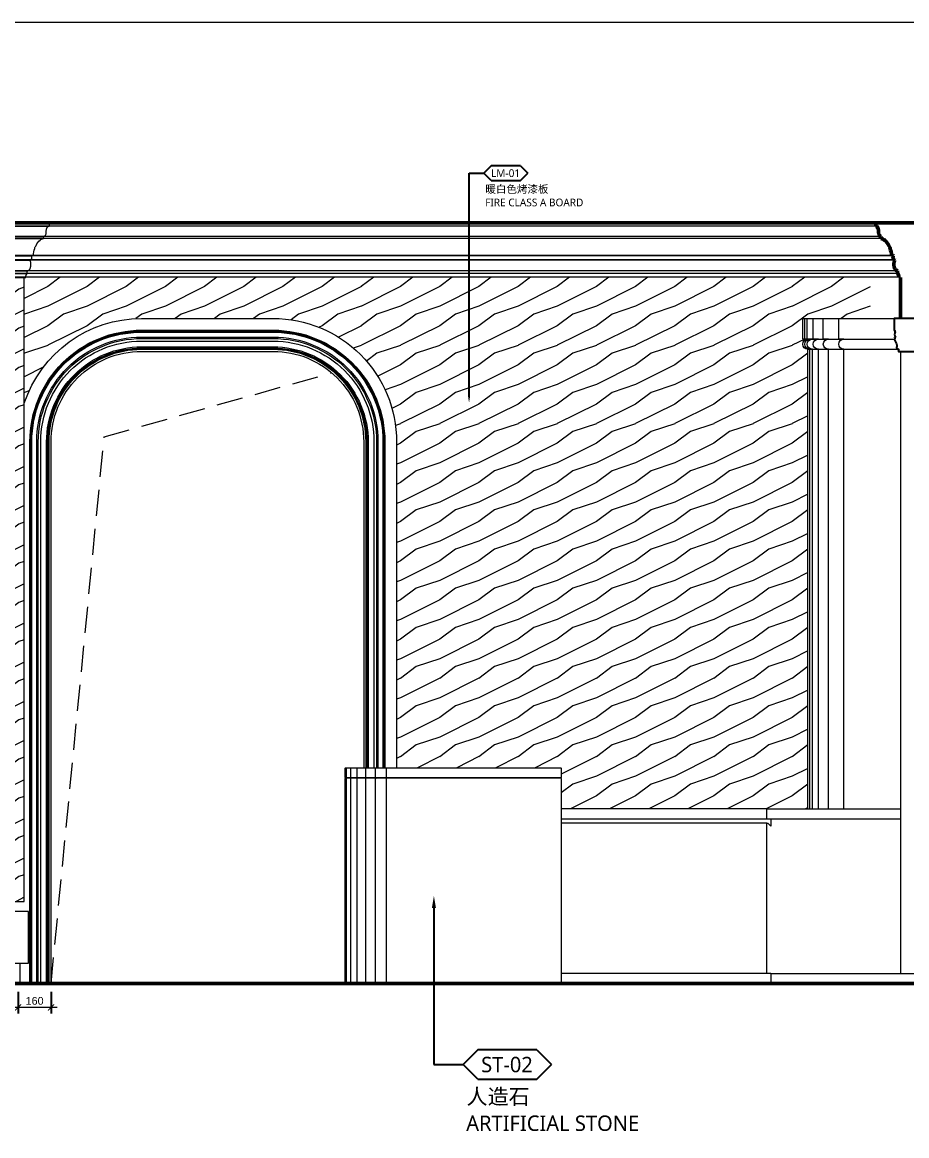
# Model space of a CAD drawing. Header units: millimetres. Extents: x 92928 to 223128, y -11456 to 21098.
# Drawn here: x 175173 to 179473, y 531 to 5946 of the extents above; entities that cross this region are included whole.
import ezdxf
from ezdxf import colors
from ezdxf.entities.mleader import LeaderData, LeaderLine
from ezdxf.enums import TextEntityAlignment as Align
from ezdxf.math import Vec2, Vec3

# ---------------------------------------------------------------- set-up
doc = ezdxf.new("R2010")
doc.units = ezdxf.units.MM
doc.linetypes.add('_ACM-G-HIDDEN', pattern=[4.7625, 3.175, -1.5875])
doc.layers.get('Defpoints').update_dxf_attribs({"color": 250})
for name, color, linetype, lineweight in [('_ACM-A-ANNO-DIMS', 2, 'Continuous', 13), ('_ACM-A-ANNO-DIMS @ 15', 2, 'Continuous', 13), ('_ACM-A-ANNO-DIMS @ 30 (2)', 2, 'Continuous', 13), ('_ACM-A-DETL-THIN', 2, 'Continuous', 9), ('_ACM-A-ELVE-HACH', 251, 'Continuous', 9), ('_ACM-A-ELVE-HIDD', 1, '_ACM-G-HIDDEN', 13), ('_ACM-A-ELVE-MEDM', 3, 'Continuous', 25), ('_ACM-A-ELVE-THIK', 5, 'Continuous', 50)]:
    doc.layers.add(name, color=color, linetype=linetype, lineweight=lineweight)
doc.layers.add('WALL TYPE$0$G-ANNO-NOTE-CH', color=7, linetype='Continuous')
doc.styles.add('Arial', font='ARIALUNI.ttf')
doc.styles.add('WALL TYPE$0$Aecom Chinese', font='Microsoft YaHei.ttf')
doc.dimstyles.new('Aec-Arch-M-注释性', dxfattribs={"dimscale": 2, "dimtxt": 2.5, "dimasz": 2, "dimexe": 2, "dimexo": 2, "dimgap": 0.8, "dimtad": 1, "dimdec": 0, "dimrnd": 5, "dimzin": 3, "dimdsep": 46, "dimtxsty": 'Arial', "dimblk": 'WALL TYPE$0$_ArchTick', "dimcen": 2.5, "dimdle": 2, "dimclrd": 256, "dimclrt": 256, "dimazin": 2, "dimtfac": 0.75, "dimtdec": 0, "dimtix": 1, "dimtmove": 2, "dimatfit": 2, "dimfxl": 5, "dimfxlon": 1, "dimtolj": 1, "dimtzin": 0, "dimlwd": -1, "dimarcsym": 0})

# ---------------------------------------------------------------- blocks, each defined once
blk = doc.blocks.new('K_1208044515')
at = {"layer": '_ACM-A-ELVE-THIK'}
for points in [[(60, 0), (60, -16.2)], [(34.1, -76.1), (34.3, -66.9)], [(-25.6, -161.5), (-24.3, -159.2), (-17.8, -159.2)], [(-60, -465.4), (-60, -265.4)], [(-60, -265.4), (-52.8, -265.4)], [(-46.3, -246.9), (-46.3, -233.1)]]:
    blk.add_lwpolyline(points, dxfattribs=at)
blk.add_lwpolyline([(-32, -182.3), (-30.8, -180, -3.820271)], format="xyb", dxfattribs=at)
for points in [[(34.3, -66.9), (35.3, -66.8), (37.2, -66.2), (39.9, -64.3), (42, -61.8), (44.4, -57.3), (46.2, -50.9), (46.7, -47.4), (46.8, -43.8)], [(46.8, -43.8), (46.8, -42), (46.8, -40.1), (47.2, -34.7), (47.9, -31.2), (48.9, -27.9), (50.1, -24.9), (51.5, -22.3), (54.1, -19.1), (56, -17.6), (57.9, -16.6), (59, -16.3), (60, -16.2)], [(-17.8, -159.2), (-9.5, -124.6), (-3, -109.8), (17.1, -84.5), (23.7, -80.1), (34.1, -76.1)], [(-30.8, -180), (-30, -180.2), (-29.3, -180.2), (-28.5, -180), (-27.8, -179.7), (-27.1, -179.2), (-26.5, -178.6), (-25.3, -176.9), (-24.4, -174.8), (-23.8, -172.4), (-23.6, -169.8), (-23.7, -167.2), (-23.9, -165.9), (-24.6, -163.5), (-25.6, -161.5)], [(-46.3, -233.1), (-44.4, -233.1), (-42.4, -232.8), (-38.7, -231), (-35.3, -227.8), (-33.7, -225.7), (-31.1, -220.6), (-30.1, -217.7), (-29.2, -214.6), (-28.5, -211.4), (-28.1, -208.1), (-27.8, -204.6), (-28, -197.7), (-28.4, -194.3), (-29, -191.1), (-29.8, -188), (-30.8, -185), (-32, -182.3)], [(-52.8, -265.4), (-52.2, -258.8), (-51.5, -255.9), (-50.4, -252.7), (-48.4, -249.2), (-46.3, -246.9)]]:
    blk.add_spline(points, degree=3, dxfattribs=at)
blk = doc.blocks.new('WALL TYPE$0$_ArchTick')
at = {"color": 0, "linetype": 'ByBlock', "const_width": 0.15}
blk.add_lwpolyline([(-0.5, -0.5), (0.5, 0.5)], dxfattribs=at)
blk = doc.blocks.new('*D384')
at = {"layer": '_ACM-A-ANNO-DIMS', "color": 0, "lineweight": -2, "transparency": 16777216}
for p, q in [((175152.6, 1230.3), (175152.6, 1125.3)), ((175312.6, 1230.3), (175312.6, 1125.3))]:
    blk.add_line(p, q, dxfattribs=at)
at = {"layer": '_ACM-A-ANNO-DIMS', "transparency": 16777216}
blk.add_line((175342.6, 1155.3), (175122.6, 1155.3), dxfattribs=at)
at = {"layer": 'Defpoints', "color": 0, "transparency": 16777216}
for p in [(175152.6, 1530.7), (175312.6, 1530.7), (175152.6, 1155.3)]:
    blk.add_point(p, dxfattribs=at)
at = {"layer": '_ACM-A-ANNO-DIMS', "transparency": 16777216, "xscale": 30, "yscale": 30, "zscale": 30, "rotation": 180}
blk.add_blockref('WALL TYPE$0$_ArchTick', (175152.6, 1155.3), dxfattribs=at)
at = {"layer": '_ACM-A-ANNO-DIMS', "transparency": 16777216, "xscale": 30, "yscale": 30, "zscale": 30}
blk.add_blockref('WALL TYPE$0$_ArchTick', (175312.6, 1155.3), dxfattribs=at)
at = {"layer": '_ACM-A-ANNO-DIMS', "transparency": 16777216, "insert": (175232.6, 1186.5), "char_height": 37.5, "attachment_point": 5, "style": 'Arial'}
blk.add_mtext('\\A1;160', dxfattribs=at)
blk = doc.blocks.new('*D385')
at = {"layer": '_ACM-A-ANNO-DIMS', "color": 0, "lineweight": -2, "transparency": 16777216}
for p, q in [((174034.9, 1230.3), (174034.9, 1125.3)), ((175152.6, 1230.3), (175152.6, 1125.3))]:
    blk.add_line(p, q, dxfattribs=at)
at = {"layer": '_ACM-A-ANNO-DIMS', "transparency": 16777216}
blk.add_line((175182.6, 1155.3), (174004.9, 1155.3), dxfattribs=at)
at = {"layer": 'Defpoints', "color": 0, "transparency": 16777216}
for p in [(174034.9, 1530.7), (175152.6, 1530.7), (174034.9, 1155.3)]:
    blk.add_point(p, dxfattribs=at)
at = {"layer": '_ACM-A-ANNO-DIMS', "transparency": 16777216, "xscale": 30, "yscale": 30, "zscale": 30, "rotation": 180}
blk.add_blockref('WALL TYPE$0$_ArchTick', (174034.9, 1155.3), dxfattribs=at)
at = {"layer": '_ACM-A-ANNO-DIMS', "transparency": 16777216, "xscale": 30, "yscale": 30, "zscale": 30}
blk.add_blockref('WALL TYPE$0$_ArchTick', (175152.6, 1155.3), dxfattribs=at)
at = {"layer": '_ACM-A-ANNO-DIMS', "transparency": 16777216, "insert": (174593.7, 1186.5), "char_height": 37.5, "attachment_point": 5, "style": 'Arial'}
blk.add_mtext('\\A1;1120', dxfattribs=at)
blk = doc.blocks.new('*U55')
blk.add_line((0.65, 0), (103.7, 0))
blk = doc.blocks.new('WHA12202707')
at = {"transparency": 16777216}
for p, q in [((2.38, 2.38), (0, 0)), ((11.91, 2.38), (2.38, 2.38)), ((11.91, 2.38), (14.29, 0)), ((2.38, -2.38), (0, 0)), ((11.91, -2.38), (14.29, 0)), ((2.38, -2.38), (11.91, -2.38))]:
    blk.add_line(p, q, dxfattribs=at)
at = {"transparency": 16777216, "style": 'WALL TYPE$0$Aecom Chinese'}
blk.add_attdef('英文2', (0.49, -14.58), '', height=2.5, dxfattribs=at)
at = {"layer": 'WALL TYPE$0$G-ANNO-NOTE-CH', "transparency": 16777216, "style": 'WALL TYPE$0$Aecom Chinese'}
blk.add_attdef('编号', text='', height=2.5, dxfattribs=at).set_placement((7.1, 0), align=Align.MIDDLE)
for tag, p in [('中文', (0.54, -5.18)), ('英文', (0.49, -9.51))]:
    blk.add_attdef(tag, text='', height=2.5, dxfattribs=at).set_placement(p, align=Align.MIDDLE_LEFT)
blk = doc.blocks.new('海龙_1211083971')
at = {"layer": '_ACM-A-DETL-THIN'}
for points in [[(-633.9, -50), (-633.9, -66.2)], [(206.1, -50), (206.1, -66.2)], [(-607.9, -126.1), (-608.1, -116.9)], [(180.2, -126.1), (180.4, -116.9)], [(-548.3, -211.5), (-549.6, -209.2), (-556.1, -209.2)], [(120.6, -211.5), (121.9, -209.2), (128.3, -209.2)], [(-527.6, -296.9), (-527.6, -283.1)], [(-463.9, -3400), (-463.9, -3350), (-513.9, -3350), (-513.9, -315.4), (-521.1, -315.4)], [(86.1, -315.4), (-513.9, -315.4)], [(36.1, -3400), (36.1, -3350), (86.1, -3350), (86.1, -315.4), (93.3, -315.4)], [(99.8, -296.9), (99.8, -283.1)], [(-493.9, -3750), (-493.9, -3650), (-533.9, -3650), (-533.9, -3400), (633.9, -3400), (633.9, -3650), (593.9, -3650), (593.9, -3750)]]:
    blk.add_lwpolyline(points, dxfattribs=at)
at = {"layer": '_ACM-A-DETL-THIN', "color": 8}
for points in [[(206.1, -66.2), (-633.9, -66.2)], [(180.4, -116.9), (-608.1, -116.9)], [(180.2, -126.1), (-607.9, -126.1)], [(121.9, -209.2), (-549.6, -209.2)], [(120.6, -211.5), (-548.3, -211.5)], [(115.4, -230), (-543.1, -230)], [(114.1, -232.3), (-541.8, -232.3)], [(99.8, -283.1), (-527.6, -283.1)], [(99.8, -296.9), (-527.6, -296.9)], [(36.1, -3350), (-463.9, -3350)], [(593.9, -3650), (-493.9, -3650)]]:
    blk.add_lwpolyline(points, dxfattribs=at)
at = {"layer": '_ACM-A-DETL-THIN'}
for points in [[(-541.8, -232.3), (-543.1, -230, 3.820271)], [(114.1, -232.3), (115.4, -230, -3.820271)]]:
    blk.add_lwpolyline(points, format="xyb", dxfattribs=at)
for points in [[(-620.7, -93.8), (-620.7, -92), (-620.7, -90.1), (-621.1, -84.7), (-621.8, -81.2), (-622.7, -77.9), (-623.9, -74.9), (-625.4, -72.3), (-627.9, -69.1), (-629.8, -67.6), (-631.8, -66.6), (-632.8, -66.3), (-633.9, -66.2)], [(-608.1, -116.9), (-609.1, -116.8), (-611.1, -116.2), (-613.8, -114.3), (-615.9, -111.8), (-618.3, -107.3), (-620.1, -100.9), (-620.6, -97.4), (-620.7, -93.8)], [(180.4, -116.9), (181.4, -116.8), (183.3, -116.2), (186, -114.3), (188.1, -111.8), (190.6, -107.3), (192.4, -100.9), (192.8, -97.4), (193, -93.8)], [(193, -93.8), (192.9, -92), (192.9, -90.1), (193.4, -84.7), (194, -81.2), (195, -77.9), (196.2, -74.9), (197.7, -72.3), (200.2, -69.1), (202.1, -67.6), (204.1, -66.6), (205.1, -66.3), (206.1, -66.2)], [(-556.1, -209.2), (-564.3, -174.6), (-570.9, -159.8), (-590.9, -134.5), (-597.6, -130.1), (-607.9, -126.1)], [(128.3, -209.2), (136.6, -174.6), (143.2, -159.8), (163.2, -134.5), (169.8, -130.1), (180.2, -126.1)], [(-543.1, -230), (-543.9, -230.2), (-544.6, -230.2), (-545.3, -230), (-546, -229.7), (-546.7, -229.2), (-547.4, -228.6), (-548.6, -226.9), (-549.5, -224.8), (-550, -222.4), (-550.3, -219.8), (-550.1, -217.2), (-549.9, -215.9), (-549.3, -213.5), (-548.3, -211.5)], [(115.4, -230), (116.1, -230.2), (116.9, -230.2), (117.6, -230), (118.3, -229.7), (119, -229.2), (119.7, -228.6), (120.8, -226.9), (121.7, -224.8), (122.3, -222.4), (122.5, -219.8), (122.4, -217.2), (122.2, -215.9), (121.5, -213.5), (120.6, -211.5)], [(-527.6, -283.1), (-529.5, -283.1), (-531.4, -282.8), (-535.2, -281), (-538.6, -277.8), (-540.1, -275.7), (-542.8, -270.6), (-543.8, -267.7), (-544.7, -264.6), (-545.3, -261.4), (-545.8, -258.1), (-546, -254.6), (-545.9, -247.7), (-545.5, -244.3), (-544.8, -241.1), (-544, -238), (-543, -235), (-541.8, -232.3)], [(99.8, -283.1), (101.8, -283.1), (103.7, -282.8), (107.4, -281), (110.8, -277.8), (112.4, -275.7), (115, -270.6), (116.1, -267.7), (116.9, -264.6), (117.6, -261.4), (118.1, -258.1), (118.3, -254.6), (118.1, -247.7), (117.7, -244.3), (117.1, -241.1), (116.3, -238), (115.3, -235), (114.1, -232.3)], [(-521.1, -315.4), (-521.7, -308.8), (-522.3, -305.9), (-523.5, -302.7), (-525.5, -299.2), (-527.6, -296.9)], [(93.3, -315.4), (93.9, -308.8), (94.6, -305.9), (95.8, -302.7), (97.7, -299.2), (99.8, -296.9)]]:
    blk.add_spline(points, degree=3, dxfattribs=at)

msp = doc.modelspace()

# ---------------------------------------------------------------- hatches: boundary and pattern name
at = {"layer": '_ACM-A-ELVE-HACH'}
h = msp.add_hatch(dxfattribs=at)
h.set_pattern_fill('FP_1', color=256, style=0, pattern_type=2)
h.set_pattern_definition([(216.87, (238210.46, 29603.74), (571.49932, 381.00102), [95.25, -857.25]), (206.565, (238324.76, 29546.59), (-190.50064, -190.49985), [212.985, -212.985]), (198.435, (238324.76, 29451.34), (-381.000213, -190.50006), [120.483, -481.931])])
h.paths.add_polyline_path([(175182.6, 4705.4), (174582.6, 4705.4), (174582.6, 1670.7), (174632.6, 1670.7), (175132.6, 1670.7), (175182.6, 1670.7)])
h = msp.add_hatch(dxfattribs=at)
h.set_pattern_fill('FP_1', color=256, style=0, pattern_type=2)
h.set_pattern_definition([(216.87, (246810.46, 30053.74), (571.49932, 381.00102), [95.25, -857.25]), (206.565, (246924.76, 29996.59), (-190.50064, -190.49985), [212.985, -212.985]), (198.435, (246924.76, 29901.34), (-381.000213, -190.500058), [120.483, -481.931])])
h.paths.add_polyline_path([(175182.6, 4705.4), (175182.6, 4092.7, -0.32398), (175752.6, 4505.4), (176392.6, 4505.4, -0.414214), (176992.6, 3905.4), (176992.6, 2320.7), (177792.6, 2320.7), (177792.6, 2270.7), (177792.6, 2120.7), (178792.6, 2120.7), (178992.6, 2120.7), (178992.6, 4355.4, -0.932676), (178989.1, 4405.1), (178989.1, 4405.4), (178976.8, 4405.4), (178967.6, 4405.4), (178967.6, 4505.4), (179295.6, 4505.4), (179295.6, 4705.4)])

# ---------------------------------------------------------------- linework, layer by layer
at = {"layer": '_ACM-A-DETL-THIN', "color": 8}
for points in [[(179322.6, 4954.6), (162532.6, 4954.6)], [(179348.5, 4894.6), (162506.7, 4894.6)], [(179348.3, 4903.8), (162506.9, 4903.8)], [(179414.6, 4788.4), (162440.5, 4788.4)], [(179411.1, 4790.7), (162441.8, 4790.7)], [(179408.2, 4809.2), (162447, 4809.2)], [(179400.4, 4811.5), (162448.3, 4811.5)], [(179426.3, 4737.7), (162426.3, 4737.7)], [(179428.9, 4723.8), (162426.3, 4723.8)], [(178992.6, 4405.4), (179414.6, 4405.4)], [(178992.6, 4355.4), (179432.7, 4355.4)], [(176942.6, 2320.7), (176942.6, 1270.7)], [(178792.6, 2120.7), (177792.6, 2120.7)], [(178792.6, 2070.7), (177792.6, 2070.7)], [(178792.6, 2050.7), (177792.6, 2050.7)], [(178792.6, 1320.7), (177792.6, 1320.7)]]:
    msp.add_lwpolyline(points, dxfattribs=at)
at = {"layer": '_ACM-A-DETL-THIN'}
for points in [[(179435.4, 4705.4), (162412.6, 4705.4)], [(179442.6, 4345.4), (179442.6, 1320.7)], [(178812.6, 2070.7), (178812.6, 2035.7)], [(178812.6, 1320.7), (178792.6, 1320.7), (178792.6, 2050.7), (178797.6, 2050.7), (178812.6, 2035.7)], [(178812.6, 1320.7), (178812.6, 1270.7)], [(178812.6, 1320.7), (180182.5, 1320.7)]]:
    msp.add_lwpolyline(points, dxfattribs=at)
for points in [[(175182.6, 4092.7, -0.32398), (175752.6, 4505.4), (176392.6, 4505.4, -0.414214), (176992.6, 3905.4), (176992.6, 2320.7)], [(178992.6, 2120.7), (178992.6, 4355.4, -1), (178992.6, 4405.4), (178967.6, 4405.4), (178967.6, 4505.4), (179412.6, 4505.4)], [(175312.6, 1270.7), (175312.6, 3905.4, -0.414214), (175752.6, 4345.4), (176392.6, 4345.4, -0.414214), (176832.6, 3905.4), (176832.6, 2320.7)]]:
    msp.add_lwpolyline(points, format="xyb", dxfattribs=at)
at = {"layer": '_ACM-A-DETL-THIN', "color": 8}
for points in [[(179001.8, 2120.7), (179001.8, 4355.4, -1), (179001.8, 4405.4), (178976.8, 4405.4), (178976.8, 4505.4)], [(179014.1, 2120.7), (179014.1, 4355.4, -1), (179014.1, 4405.4), (178989.1, 4405.4), (178989.1, 4505.4)], [(179043.3, 2120.7), (179043.3, 4355.4, -1), (179043.3, 4405.4), (179018.3, 4405.4), (179018.3, 4505.4)], [(179092.4, 2120.7), (179092.4, 4355.4, -1), (179092.4, 4405.4), (179067.4, 4405.4), (179067.4, 4505.4)], [(179167.6, 2120.7), (179167.6, 4355.4, -1), (179167.6, 4405.4), (179142.6, 4405.4), (179142.6, 4505.4)], [(175209.6, 1270.7), (175209.6, 3905.4, -0.414214), (175752.6, 4448.4), (176392.6, 4448.4, -0.414214), (176935.6, 3905.4), (176935.6, 2320.7)], [(175214.4, 1270.7), (175214.4, 3905.4, -0.414214), (175752.6, 4443.6), (176392.6, 4443.6, -0.414214), (176930.8, 3905.4), (176930.8, 2320.7)], [(175219.1, 1270.7), (175219.1, 3905.4, -0.414214), (175752.6, 4438.8), (176392.6, 4438.8, -0.414214), (176926, 3905.4), (176926, 2320.7)], [(175243, 1270.7), (175243, 3905.4, -0.414214), (175752.6, 4415), (176392.6, 4415, -0.414214), (176902.2, 3905.4), (176902.2, 2320.7)], [(175250.1, 1270.7), (175250.1, 3905.4, -0.414214), (175752.6, 4407.8), (176392.6, 4407.8, -0.414214), (176895, 3905.4), (176895, 2320.7)], [(175262.4, 1270.7), (175262.4, 3905.4, -0.414214), (175752.6, 4395.5), (176392.6, 4395.5, -0.414214), (176882.7, 3905.4), (176882.7, 2320.7)], [(175290.7, 1270.7), (175290.7, 3905.4, -0.414214), (175752.6, 4367.3), (176392.6, 4367.3, -0.414214), (176854.5, 3905.4), (176854.5, 2320.7)], [(175296.6, 1270.7), (175296.6, 3905.4, -0.414214), (175752.6, 4361.3), (176392.6, 4361.3, -0.414214), (176848.6, 3905.4), (176848.6, 2320.7)], [(175299, 1270.7), (175299, 3905.4, -0.414214), (175752.6, 4358.9), (176392.6, 4358.9, -0.414214), (176846.2, 3905.4), (176846.2, 2320.7)], [(175302.6, 1270.7), (175302.6, 3905.4, -0.414214), (175752.6, 4355.4), (176392.6, 4355.4, -0.414214), (176842.6, 3905.4), (176842.6, 2320.7)], [(176749.4, 1270.7), (176749.4, 2267.7, -0.414214), (176752.4, 2270.7, -0.414214), (176749.4, 2273.7), (176749.4, 2317.7, -0.414214), (176752.4, 2320.7)], [(176769.4, 1270.7), (176769.4, 2267.7, -0.414214), (176772.4, 2270.7, -0.414214), (176769.4, 2273.7), (176769.4, 2317.7, -0.414214), (176772.4, 2320.7)], [(176801.2, 1270.7), (176801.2, 2267.7, -0.414214), (176804.2, 2270.7, -0.414214), (176801.2, 2273.7), (176801.2, 2317.7, -0.414214), (176804.2, 2320.7)], [(176842.6, 1270.7), (176842.6, 2267.7, -0.414214), (176845.6, 2270.7, -0.414214), (176842.6, 2273.7), (176842.6, 2317.7, -0.414214), (176845.6, 2320.7)], [(176890.8, 1270.7), (176890.8, 2267.7, -0.414214), (176893.8, 2270.7, -0.414214), (176890.8, 2273.7), (176890.8, 2317.7, -0.414214), (176893.8, 2320.7)]]:
    msp.add_lwpolyline(points, format="xyb", dxfattribs=at)
at = {"layer": '_ACM-A-DETL-THIN'}
for points in [[(177789.6, 2270.7), (176745.6, 2270.7, -0.414214), (176742.6, 2273.7), (176742.6, 2317.7, -0.414214), (176745.6, 2320.7), (177789.6, 2320.7, -0.414214), (177792.6, 2317.7), (177792.6, 2273.7, -0.414214)], [(177792.6, 1270.7), (176742.6, 1270.7), (176742.6, 2267.7, -0.414214), (176745.6, 2270.7), (177789.6, 2270.7, -0.414214), (177792.6, 2267.7)]]:
    msp.add_lwpolyline(points, format="xyb", close=True, dxfattribs=at)
msp.add_lwpolyline([(179442.6, 2070.7), (178792.6, 2070.7), (178792.6, 2120.7), (179442.6, 2120.7)], close=True, dxfattribs=at)
at = {"layer": '_ACM-A-ELVE-HIDD', "ltscale": 40}
msp.add_lwpolyline([(175312.6, 1270.7), (175570.8, 3930.1), (176677.1, 4241)], dxfattribs=at)
at = {"layer": '_ACM-A-ELVE-MEDM'}
msp.add_lwpolyline([(179632.6, 4505.4), (179412.6, 4505.4), (179412.6, 4448.4, -0.37825), (179415.6, 4443.6, 0.623496), (179417.6, 4438.8, 0.284819), (179417.6, 4415, 0.636149), (179415.6, 4407.8, 0.282378), (179416.1, 4395.5, -0.186128), (179424.7, 4367.3, 0.824383), (179425.7, 4361.3), (179425.7, 4358.9, -0.262247), (179428.7, 4355.4), (179432.7, 4355.4), (179432.7, 4345.4), (180182.5, 4345.4), (180182.5, 4395.4), (180162.6, 4395.4)], format="xyb", dxfattribs=at)
at = {"layer": '_ACM-A-ELVE-THIK'}
msp.add_line((181362.6, 1270.7), (162162.6, 1270.7), dxfattribs=at)
msp.add_lwpolyline([(179632.6, 4970.7), (162162.6, 4970.7)], dxfattribs=at)

# ---------------------------------------------------------------- block references
at = {"xscale": -1}
msp.add_blockref('海龙_1211083971', (174668.7, 5020.7), dxfattribs=at)
at = {"layer": '_ACM-A-ANNO-DIMS', "linetype": 'Continuous', "ltscale": 2, "xscale": 100, "yscale": 100, "zscale": 100}
msp.add_blockref('*U55', (171592.6, 5945.7), dxfattribs=at)
at = {"layer": '_ACM-A-ELVE-THIK', "xscale": -1}
msp.add_blockref('K_1208044515', (179382.6, 4970.7), dxfattribs=at)

# ---------------------------------------------------------------- dimensions: what is measured, and where the dimension line sits
at = {"layer": '_ACM-A-ANNO-DIMS @ 15'}
for base, p1, p2, picture, middle in [((174034.9, 1155.3), (175152.6, 1530.7), (174034.9, 1530.7), '*D385', (174593.7, 1186.5)), ((175152.6, 1155.3), (175312.6, 1530.7), (175152.6, 1530.7), '*D384', (175232.6, 1186.5))]:
    dim = msp.add_linear_dim(base=base, p1=p1, p2=p2, dimstyle='Aec-Arch-M-注释性', override={"dimscale": 15, "dimzin": 8, "dimtix": 1, "dimtofl": 1, "dimtmove": 2, "dimatfit": 2}, dxfattribs=at)
    dim.commit()
    dim.dimension.update_dxf_attribs({"geometry": picture, "text_midpoint": middle})

# ---------------------------------------------------------------- leaders
ml = msp.add_multileader_block('Standard', dxfattribs=at)
ml.set_content('WHA12202707', color=256, scale=15)
ml.set_attribute('编号', 'LM-01', width=0)
ml.set_attribute('中文', '暖白色烤漆板', width=0)
ml.set_attribute('英文', 'FIRE CLASS A BOARD', width=0)
ml.set_attribute('英文2', '', width=0)
ml.set_leader_properties(color=2)
ml.build(insert=Vec2(0, 0))
ml.multileader.update_dxf_attribs({"text_right_attachment_type": 6, "dogleg_length": 0.36, "arrow_head_size": 30, "scale": 15})
ctx = ml.context
ctx.base_point, ctx.scale, ctx.char_height, ctx.arrow_head_size, ctx.landing_gap_size, ctx.plane_origin = Vec3(177416.1, 5212.1), 15, 1125, 30, 1.35, Vec3(179953.6, 2610.9)
ctx.right_attachment = 6
notes = []
notes.append((ctx, [(0, (1, 1, 0), (177345, 5212.1), (1, 0), 71.1, [(2, [(177345, 4096)], 0, [])])]))
ctx.block.insert = Vec3(177416.1, 5212.1)
at = {"layer": '_ACM-A-ANNO-DIMS @ 30 (2)'}
ml = msp.add_multileader_block('Standard', dxfattribs=at)
ml.set_content('WHA12202707', color=256, scale=30)
ml.set_attribute('编号', 'ST-02', width=0)
ml.set_attribute('中文', '人造石', width=0)
ml.set_attribute('英文', 'ARTIFICIAL STONE', width=0)
ml.set_attribute('英文2', '', width=0)
ml.set_leader_properties(color=2)
ml.build(insert=Vec2(0, 0))
ml.multileader.update_dxf_attribs({"text_right_attachment_type": 6, "dogleg_length": 0.36, "arrow_head_size": 60, "scale": 30})
ctx = ml.context
ctx.base_point, ctx.scale, ctx.char_height, ctx.arrow_head_size, ctx.landing_gap_size, ctx.plane_origin = Vec3(177316.4, 877.1), 30, 2250, 60, 2.7, Vec3(179011.6, -1252.5)
ctx.right_attachment = 6
notes.append((ctx, [(0, (1, 1, 0), (177174.1, 877.1), (1, 0), 142.2, [(0, [(177174.1, 1697.7)], 0, [])])]))
ctx.block.insert = Vec3(177316.4, 877.1)
for ctx, leaders in notes:
    for number, flags, end, landing, length, lines in leaders:
        leader = LeaderData()
        leader.index, (leader.has_last_leader_line, leader.has_dogleg_vector, leader.attachment_direction) = number, flags
        leader.last_leader_point, leader.dogleg_vector, leader.dogleg_length = Vec3(end), Vec3(landing), length
        for number, points, colour, breaks in lines:
            line = LeaderLine()
            line.index, line.vertices, line.color, line.breaks = number, Vec3.list(points), colors.encode_raw_color(colour), breaks
            leader.lines.append(line)
        ctx.leaders.append(leader)

doc.saveas('drawing.dxf')
